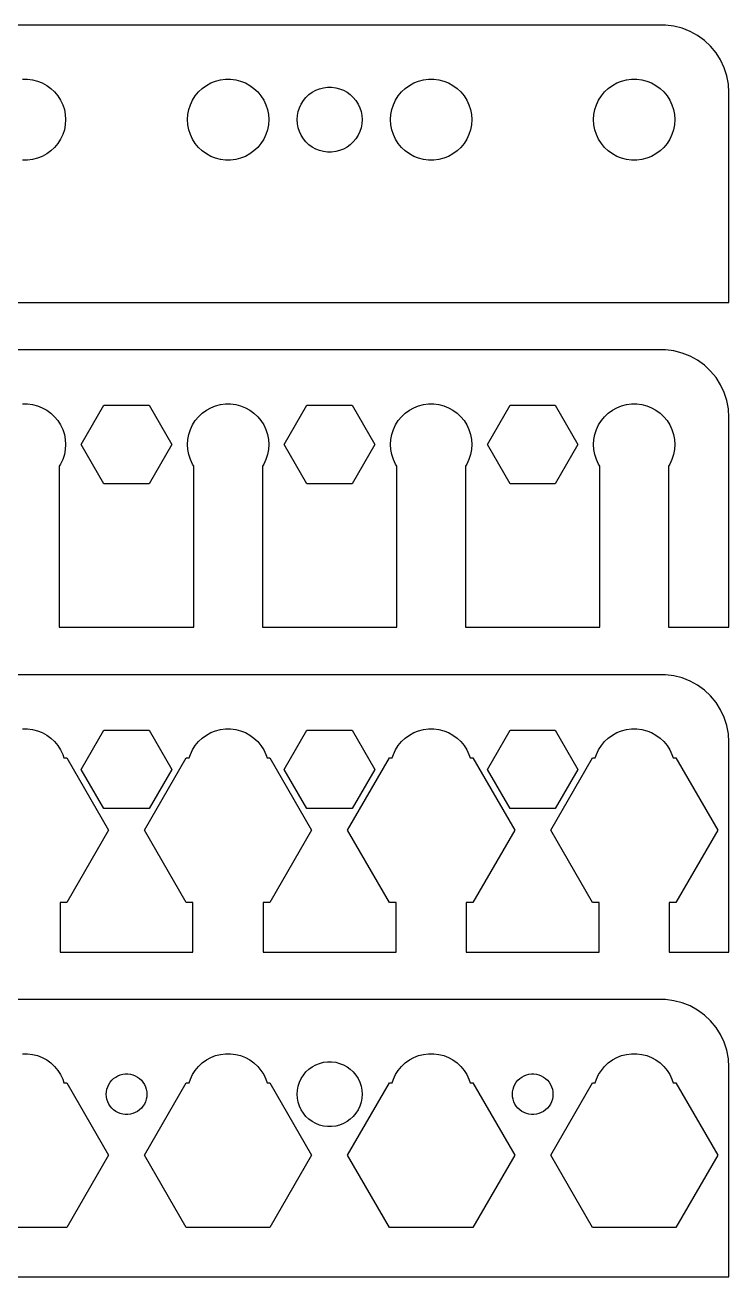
# Model space of a CAD drawing. Header units: metres. Extents: x -52 to 52, y 0 to 92.
# Drawn here: x 0 to 52, y 0 to 92.5 of the extents above; entities that cross this region are included whole.
import ezdxf

# ---------------------------------------------------------------- set-up
doc = ezdxf.new("R2010")
doc.units = ezdxf.units.M

msp = doc.modelspace()

# ---------------------------------------------------------------- linework, layer by layer
for p, q in [((47.3139, 92.4901), (-47.3139, 92.4901)), ((47.9369, 92.4114), (47.3139, 92.4901)), ((48.5451, 92.2553), (47.9369, 92.4114)), ((49.1289, 92.0241), (48.5451, 92.2553)), ((49.6791, 91.7216), (49.1289, 92.0241)), ((50.1871, 91.3526), (49.6791, 91.7216)), ((50.6448, 90.9227), (50.1871, 91.3526)), ((51.0451, 90.4389), (50.6448, 90.9227)), ((51.3815, 89.9088), (51.0451, 90.4389)), ((51.6489, 89.3406), (51.3815, 89.9088)), ((51.8429, 88.7434), (51.6489, 89.3406)), ((-0.18837, 88.4941), (0.18837, 88.4941)), ((0.18837, 88.4941), (0.56213, 88.4469)), ((0.56213, 88.4469), (0.92705, 88.3532)), ((0.92705, 88.3532), (1.27733, 88.2145)), ((1.27733, 88.2145), (1.60747, 88.033)), ((1.60747, 88.033), (1.91226, 87.8115)), ((13.0877, 87.8115), (13.3925, 88.033)), ((13.3925, 88.033), (13.7227, 88.2145)), ((13.7227, 88.2145), (14.0729, 88.3532)), ((14.0729, 88.3532), (14.4379, 88.4469)), ((14.4379, 88.4469), (14.8116, 88.4941)), ((14.8116, 88.4941), (15.1884, 88.4941)), ((15.1884, 88.4941), (15.5621, 88.4469)), ((15.5621, 88.4469), (15.927, 88.3532)), ((15.927, 88.3532), (16.2773, 88.2145)), ((16.2773, 88.2145), (16.6075, 88.033)), ((16.6075, 88.033), (16.9123, 87.8115)), ((22.0503, 87.8575), (22.3493, 87.8953)), ((22.3493, 87.8953), (22.6507, 87.8953)), ((22.6507, 87.8953), (22.9497, 87.8575)), ((28.0877, 87.8115), (28.3925, 88.033)), ((28.3925, 88.033), (28.7227, 88.2145)), ((28.7227, 88.2145), (29.0729, 88.3532)), ((29.0729, 88.3532), (29.4379, 88.4469)), ((29.4379, 88.4469), (29.8116, 88.4941)), ((29.8116, 88.4941), (30.1884, 88.4941)), ((30.1884, 88.4941), (30.5621, 88.4469)), ((30.5621, 88.4469), (30.927, 88.3532)), ((30.927, 88.3532), (31.2773, 88.2145)), ((31.2773, 88.2145), (31.6075, 88.033)), ((31.6075, 88.033), (31.9123, 87.8115)), ((43.0877, 87.8115), (43.3925, 88.033)), ((43.3925, 88.033), (43.7227, 88.2145)), ((43.7227, 88.2145), (44.0729, 88.3532)), ((44.0729, 88.3532), (44.4379, 88.4469)), ((44.4379, 88.4469), (44.8116, 88.4941)), ((44.8116, 88.4941), (45.1884, 88.4941)), ((45.1884, 88.4941), (45.5621, 88.4469)), ((45.5621, 88.4469), (45.927, 88.3532)), ((45.927, 88.3532), (46.2773, 88.2145)), ((46.2773, 88.2145), (46.6075, 88.033)), ((46.6075, 88.033), (46.9123, 87.8115)), ((51.9606, 88.1267), (51.8429, 88.7434)), ((52, 87.5), (51.9606, 88.1267)), ((1.91226, 87.8115), (2.1869, 87.5536)), ((2.1869, 87.5536), (2.42705, 87.2634)), ((2.42705, 87.2634), (2.62891, 86.9453)), ((2.62891, 86.9453), (2.78932, 86.6044)), ((12.2107, 86.6044), (12.3711, 86.9453)), ((12.3711, 86.9453), (12.5729, 87.2634)), ((12.5729, 87.2634), (12.8131, 87.5536)), ((12.8131, 87.5536), (13.0877, 87.8115)), ((16.9123, 87.8115), (17.1869, 87.5536)), ((17.1869, 87.5536), (17.427, 87.2634)), ((17.427, 87.2634), (17.6289, 86.9453)), ((17.6289, 86.9453), (17.7893, 86.6044)), ((20.5583, 86.9107), (20.7505, 87.1429)), ((20.7505, 87.1429), (20.9702, 87.3492)), ((20.9702, 87.3492), (21.214, 87.5264)), ((21.214, 87.5264), (21.4781, 87.6716)), ((21.4781, 87.6716), (21.7583, 87.7825)), ((21.7583, 87.7825), (22.0503, 87.8575)), ((22.9497, 87.8575), (23.2416, 87.7825)), ((23.2416, 87.7825), (23.5219, 87.6716)), ((23.5219, 87.6716), (23.786, 87.5264)), ((23.786, 87.5264), (24.0298, 87.3492)), ((24.0298, 87.3492), (24.2495, 87.1429)), ((24.2495, 87.1429), (24.4416, 86.9107)), ((27.2107, 86.6044), (27.3711, 86.9453)), ((27.3711, 86.9453), (27.5729, 87.2634)), ((27.5729, 87.2634), (27.8131, 87.5536)), ((27.8131, 87.5536), (28.0877, 87.8115)), ((31.9123, 87.8115), (32.1869, 87.5536)), ((32.1869, 87.5536), (32.427, 87.2634)), ((32.427, 87.2634), (32.6289, 86.9453)), ((32.6289, 86.9453), (32.7893, 86.6044)), ((42.2107, 86.6044), (42.3711, 86.9453)), ((42.3711, 86.9453), (42.5729, 87.2634)), ((42.5729, 87.2634), (42.8131, 87.5536)), ((42.8131, 87.5536), (43.0877, 87.8115)), ((46.9123, 87.8115), (47.1869, 87.5536)), ((47.1869, 87.5536), (47.427, 87.2634)), ((47.427, 87.2634), (47.6289, 86.9453)), ((47.6289, 86.9453), (47.7893, 86.6044)), ((52, 72), (52, 87.5)), ((2.78932, 86.6044), (2.90575, 86.2461)), ((2.90575, 86.2461), (2.97633, 85.876)), ((12.0237, 85.876), (12.0942, 86.2461)), ((12.0942, 86.2461), (12.2107, 86.6044)), ((17.7893, 86.6044), (17.9057, 86.2461)), ((17.9057, 86.2461), (17.9763, 85.876)), ((20.1189, 85.8008), (20.1754, 86.0968)), ((20.1754, 86.0968), (20.2685, 86.3835)), ((20.2685, 86.3835), (20.3969, 86.6562)), ((20.3969, 86.6562), (20.5583, 86.9107)), ((24.4416, 86.9107), (24.6031, 86.6562)), ((24.6031, 86.6562), (24.7315, 86.3835)), ((24.7315, 86.3835), (24.8246, 86.0968)), ((24.8246, 86.0968), (24.8811, 85.8008)), ((27.0237, 85.876), (27.0942, 86.2461)), ((27.0942, 86.2461), (27.2107, 86.6044)), ((32.7893, 86.6044), (32.9057, 86.2461)), ((32.9057, 86.2461), (32.9763, 85.876)), ((42.0237, 85.876), (42.0942, 86.2461)), ((42.0942, 86.2461), (42.2107, 86.6044)), ((47.7893, 86.6044), (47.9057, 86.2461)), ((47.9057, 86.2461), (47.9763, 85.876)), ((2.97633, 85.124), (2.90575, 84.7539)), ((2.97633, 85.876), (3, 85.5)), ((3, 85.5), (2.97633, 85.124)), ((12, 85.5), (12.0237, 85.876)), ((12.0237, 85.124), (12, 85.5)), ((12.0942, 84.7539), (12.0237, 85.124)), ((17.9763, 85.124), (17.9057, 84.7539)), ((17.9763, 85.876), (18, 85.5)), ((18, 85.5), (17.9763, 85.124)), ((20.1, 85.5), (20.1189, 85.8008)), ((20.1189, 85.1992), (20.1, 85.5)), ((20.1754, 84.9031), (20.1189, 85.1992)), ((24.8811, 85.1992), (24.8246, 84.9031)), ((24.8811, 85.8008), (24.9, 85.5)), ((24.9, 85.5), (24.8811, 85.1992)), ((27, 85.5), (27.0237, 85.876)), ((27.0237, 85.124), (27, 85.5)), ((27.0942, 84.7539), (27.0237, 85.124)), ((32.9763, 85.124), (32.9057, 84.7539)), ((32.9763, 85.876), (33, 85.5)), ((33, 85.5), (32.9763, 85.124)), ((42, 85.5), (42.0237, 85.876)), ((42.0237, 85.124), (42, 85.5)), ((42.0942, 84.7539), (42.0237, 85.124)), ((47.9763, 85.124), (47.9057, 84.7539)), ((47.9763, 85.876), (48, 85.5)), ((48, 85.5), (47.9763, 85.124)), ((2.78932, 84.3956), (2.62891, 84.0547)), ((2.90575, 84.7539), (2.78932, 84.3956)), ((12.2107, 84.3956), (12.0942, 84.7539)), ((12.3711, 84.0547), (12.2107, 84.3956)), ((17.7893, 84.3956), (17.6289, 84.0547)), ((17.9057, 84.7539), (17.7893, 84.3956)), ((20.2685, 84.6165), (20.1754, 84.9031)), ((20.3969, 84.3438), (20.2685, 84.6165)), ((20.5583, 84.0893), (20.3969, 84.3438)), ((24.6031, 84.3438), (24.4416, 84.0893)), ((24.7315, 84.6165), (24.6031, 84.3438)), ((24.8246, 84.9031), (24.7315, 84.6165)), ((27.2107, 84.3956), (27.0942, 84.7539)), ((27.3711, 84.0547), (27.2107, 84.3956)), ((32.7893, 84.3956), (32.6289, 84.0547)), ((32.9057, 84.7539), (32.7893, 84.3956)), ((42.2107, 84.3956), (42.0942, 84.7539)), ((42.3711, 84.0547), (42.2107, 84.3956)), ((47.7893, 84.3956), (47.6289, 84.0547)), ((47.9057, 84.7539), (47.7893, 84.3956)), ((2.1869, 83.4464), (1.91226, 83.1884)), ((2.42705, 83.7366), (2.1869, 83.4464)), ((2.62891, 84.0547), (2.42705, 83.7366)), ((12.5729, 83.7366), (12.3711, 84.0547)), ((12.8131, 83.4464), (12.5729, 83.7366)), ((13.0877, 83.1884), (12.8131, 83.4464)), ((17.1869, 83.4464), (16.9123, 83.1884)), ((17.427, 83.7366), (17.1869, 83.4464)), ((17.6289, 84.0547), (17.427, 83.7366)), ((20.7505, 83.8571), (20.5583, 84.0893)), ((20.9702, 83.6508), (20.7505, 83.8571)), ((21.214, 83.4736), (20.9702, 83.6508)), ((21.4781, 83.3284), (21.214, 83.4736)), ((21.7583, 83.2175), (21.4781, 83.3284)), ((23.5219, 83.3284), (23.2416, 83.2175)), ((23.786, 83.4736), (23.5219, 83.3284)), ((24.0298, 83.6508), (23.786, 83.4736)), ((24.2495, 83.8571), (24.0298, 83.6508)), ((24.4416, 84.0893), (24.2495, 83.8571)), ((27.5729, 83.7366), (27.3711, 84.0547)), ((27.8131, 83.4464), (27.5729, 83.7366)), ((28.0877, 83.1884), (27.8131, 83.4464)), ((32.1869, 83.4464), (31.9123, 83.1884)), ((32.427, 83.7366), (32.1869, 83.4464)), ((32.6289, 84.0547), (32.427, 83.7366)), ((42.5729, 83.7366), (42.3711, 84.0547)), ((42.8131, 83.4464), (42.5729, 83.7366)), ((43.0877, 83.1884), (42.8131, 83.4464)), ((47.1869, 83.4464), (46.9123, 83.1884)), ((47.427, 83.7366), (47.1869, 83.4464)), ((47.6289, 84.0547), (47.427, 83.7366)), ((0.18837, 82.5059), (-0.18837, 82.5059)), ((0.56213, 82.5531), (0.18837, 82.5059)), ((0.92705, 82.6468), (0.56213, 82.5531)), ((1.27733, 82.7855), (0.92705, 82.6468)), ((1.60747, 82.967), (1.27733, 82.7855)), ((1.91226, 83.1884), (1.60747, 82.967)), ((13.3925, 82.967), (13.0877, 83.1884)), ((13.7227, 82.7855), (13.3925, 82.967)), ((14.0729, 82.6468), (13.7227, 82.7855)), ((14.4379, 82.5531), (14.0729, 82.6468)), ((14.8116, 82.5059), (14.4379, 82.5531)), ((15.1884, 82.5059), (14.8116, 82.5059)), ((15.5621, 82.5531), (15.1884, 82.5059)), ((15.927, 82.6468), (15.5621, 82.5531)), ((16.2773, 82.7855), (15.927, 82.6468)), ((16.6075, 82.967), (16.2773, 82.7855)), ((16.9123, 83.1884), (16.6075, 82.967)), ((22.0503, 83.1425), (21.7583, 83.2175)), ((22.3493, 83.1047), (22.0503, 83.1425)), ((22.6507, 83.1047), (22.3493, 83.1047)), ((22.9497, 83.1425), (22.6507, 83.1047)), ((23.2416, 83.2175), (22.9497, 83.1425)), ((28.3925, 82.967), (28.0877, 83.1884)), ((28.7227, 82.7855), (28.3925, 82.967)), ((29.0729, 82.6468), (28.7227, 82.7855)), ((29.4379, 82.5531), (29.0729, 82.6468)), ((29.8116, 82.5059), (29.4379, 82.5531)), ((30.1884, 82.5059), (29.8116, 82.5059)), ((30.5621, 82.5531), (30.1884, 82.5059)), ((30.927, 82.6468), (30.5621, 82.5531)), ((31.2773, 82.7855), (30.927, 82.6468)), ((31.6075, 82.967), (31.2773, 82.7855)), ((31.9123, 83.1884), (31.6075, 82.967)), ((43.3925, 82.967), (43.0877, 83.1884)), ((43.7227, 82.7855), (43.3925, 82.967)), ((44.0729, 82.6468), (43.7227, 82.7855)), ((44.4379, 82.5531), (44.0729, 82.6468)), ((44.8116, 82.5059), (44.4379, 82.5531)), ((45.1884, 82.5059), (44.8116, 82.5059)), ((45.5621, 82.5531), (45.1884, 82.5059)), ((45.927, 82.6468), (45.5621, 82.5531)), ((46.2773, 82.7855), (45.927, 82.6468)), ((46.6075, 82.967), (46.2773, 82.7855)), ((46.9123, 83.1884), (46.6075, 82.967)), ((-52, 72), (52, 72)), ((47.3139, 68.4901), (-47.3139, 68.4901)), ((47.9369, 68.4114), (47.3139, 68.4901)), ((48.5451, 68.2553), (47.9369, 68.4114)), ((49.1289, 68.0241), (48.5451, 68.2553)), ((49.6791, 67.7216), (49.1289, 68.0241)), ((50.1871, 67.3526), (49.6791, 67.7216)), ((50.6448, 66.9227), (50.1871, 67.3526)), ((51.0451, 66.4389), (50.6448, 66.9227)), ((51.3815, 65.9088), (51.0451, 66.4389)), ((51.6489, 65.3406), (51.3815, 65.9088)), ((51.8429, 64.7434), (51.6489, 65.3406)), ((51.9606, 64.1267), (51.8429, 64.7434)), ((-0.18837, 64.4941), (0.18837, 64.4941)), ((0.18837, 64.4941), (0.56213, 64.4469)), ((0.56213, 64.4469), (0.92705, 64.3532)), ((0.92705, 64.3532), (1.27733, 64.2145)), ((1.27733, 64.2145), (1.60747, 64.033)), ((1.60747, 64.033), (1.91226, 63.8115)), ((4.15341, 61.5), (5.82671, 64.3982)), ((5.82671, 64.3982), (9.17329, 64.3982)), ((9.17329, 64.3982), (10.8466, 61.5)), ((13.0877, 63.8115), (13.3925, 64.033)), ((13.3925, 64.033), (13.7227, 64.2145)), ((13.7227, 64.2145), (14.0729, 64.3532)), ((14.0729, 64.3532), (14.4379, 64.4469)), ((14.4379, 64.4469), (14.8116, 64.4941)), ((14.8116, 64.4941), (15.1884, 64.4941)), ((15.1884, 64.4941), (15.5621, 64.4469)), ((15.5621, 64.4469), (15.927, 64.3532)), ((15.927, 64.3532), (16.2773, 64.2145)), ((16.2773, 64.2145), (16.6075, 64.033)), ((16.6075, 64.033), (16.9123, 63.8115)), ((19.1534, 61.5), (20.8267, 64.3982)), ((20.8267, 64.3982), (24.1733, 64.3982)), ((24.1733, 64.3982), (25.8466, 61.5)), ((28.0877, 63.8115), (28.3925, 64.033)), ((28.3925, 64.033), (28.7227, 64.2145)), ((28.7227, 64.2145), (29.0729, 64.3532)), ((29.0729, 64.3532), (29.4379, 64.4469)), ((29.4379, 64.4469), (29.8116, 64.4941)), ((29.8116, 64.4941), (30.1884, 64.4941)), ((30.1884, 64.4941), (30.5621, 64.4469)), ((30.5621, 64.4469), (30.927, 64.3532)), ((30.927, 64.3532), (31.2773, 64.2145)), ((31.2773, 64.2145), (31.6075, 64.033)), ((31.6075, 64.033), (31.9123, 63.8115)), ((34.1534, 61.5), (35.8267, 64.3982)), ((35.8267, 64.3982), (39.1733, 64.3982)), ((39.1733, 64.3982), (40.8466, 61.5)), ((43.0877, 63.8115), (43.3925, 64.033)), ((43.3925, 64.033), (43.7227, 64.2145)), ((43.7227, 64.2145), (44.0729, 64.3532)), ((44.0729, 64.3532), (44.4379, 64.4469)), ((44.4379, 64.4469), (44.8116, 64.4941)), ((44.8116, 64.4941), (45.1884, 64.4941)), ((45.1884, 64.4941), (45.5621, 64.4469)), ((45.5621, 64.4469), (45.927, 64.3532)), ((45.927, 64.3532), (46.2773, 64.2145)), ((46.2773, 64.2145), (46.6075, 64.033)), ((46.6075, 64.033), (46.9123, 63.8115)), ((52, 63.5), (51.9606, 64.1267)), ((1.91226, 63.8115), (2.1869, 63.5536)), ((2.1869, 63.5536), (2.42705, 63.2634)), ((2.42705, 63.2634), (2.62891, 62.9453)), ((2.62891, 62.9453), (2.78932, 62.6044)), ((12.2107, 62.6044), (12.3711, 62.9453)), ((12.3711, 62.9453), (12.5729, 63.2634)), ((12.5729, 63.2634), (12.8131, 63.5536)), ((12.8131, 63.5536), (13.0877, 63.8115)), ((16.9123, 63.8115), (17.1869, 63.5536)), ((17.1869, 63.5536), (17.427, 63.2634)), ((17.427, 63.2634), (17.6289, 62.9453)), ((17.6289, 62.9453), (17.7893, 62.6044)), ((27.2107, 62.6044), (27.3711, 62.9453)), ((27.3711, 62.9453), (27.5729, 63.2634)), ((27.5729, 63.2634), (27.8131, 63.5536)), ((27.8131, 63.5536), (28.0877, 63.8115)), ((31.9123, 63.8115), (32.1869, 63.5536)), ((32.1869, 63.5536), (32.427, 63.2634)), ((32.427, 63.2634), (32.6289, 62.9453)), ((32.6289, 62.9453), (32.7893, 62.6044)), ((42.2107, 62.6044), (42.3711, 62.9453)), ((42.3711, 62.9453), (42.5729, 63.2634)), ((42.5729, 63.2634), (42.8131, 63.5536)), ((42.8131, 63.5536), (43.0877, 63.8115)), ((46.9123, 63.8115), (47.1869, 63.5536)), ((47.1869, 63.5536), (47.427, 63.2634)), ((47.427, 63.2634), (47.6289, 62.9453)), ((47.6289, 62.9453), (47.7893, 62.6044)), ((52, 48), (52, 63.5)), ((2.78932, 62.6044), (2.90575, 62.2461)), ((2.90575, 62.2461), (2.97633, 61.876)), ((12.0237, 61.876), (12.0942, 62.2461)), ((12.0942, 62.2461), (12.2107, 62.6044)), ((17.7893, 62.6044), (17.9057, 62.2461)), ((17.9057, 62.2461), (17.9763, 61.876)), ((27.0237, 61.876), (27.0942, 62.2461)), ((27.0942, 62.2461), (27.2107, 62.6044)), ((32.7893, 62.6044), (32.9057, 62.2461)), ((32.9057, 62.2461), (32.9763, 61.876)), ((42.0237, 61.876), (42.0942, 62.2461)), ((42.0942, 62.2461), (42.2107, 62.6044)), ((47.7893, 62.6044), (47.9057, 62.2461)), ((47.9057, 62.2461), (47.9763, 61.876)), ((2.97633, 61.124), (2.90575, 60.7539)), ((2.97633, 61.876), (3, 61.5)), ((3, 61.5), (2.97633, 61.124)), ((5.82671, 58.6018), (4.15341, 61.5)), ((10.8466, 61.5), (9.17329, 58.6018)), ((12, 61.5), (12.0237, 61.876)), ((12.0237, 61.124), (12, 61.5)), ((12.0942, 60.7539), (12.0237, 61.124)), ((17.9763, 61.124), (17.9057, 60.7539)), ((17.9763, 61.876), (18, 61.5)), ((18, 61.5), (17.9763, 61.124)), ((20.8267, 58.6018), (19.1534, 61.5)), ((25.8466, 61.5), (24.1733, 58.6018)), ((27, 61.5), (27.0237, 61.876)), ((27.0237, 61.124), (27, 61.5)), ((27.0942, 60.7539), (27.0237, 61.124)), ((32.9763, 61.124), (32.9057, 60.7539)), ((32.9763, 61.876), (33, 61.5)), ((33, 61.5), (32.9763, 61.124)), ((35.8267, 58.6018), (34.1534, 61.5)), ((40.8466, 61.5), (39.1733, 58.6018)), ((42, 61.5), (42.0237, 61.876)), ((42.0237, 61.124), (42, 61.5)), ((42.0942, 60.7539), (42.0237, 61.124)), ((47.9763, 61.124), (47.9057, 60.7539)), ((47.9763, 61.876), (48, 61.5)), ((48, 61.5), (47.9763, 61.124)), ((2.78932, 60.3956), (2.62891, 60.0547)), ((2.90575, 60.7539), (2.78932, 60.3956)), ((12.2107, 60.3956), (12.0942, 60.7539)), ((12.3711, 60.0547), (12.2107, 60.3956)), ((17.7893, 60.3956), (17.6289, 60.0547)), ((17.9057, 60.7539), (17.7893, 60.3956)), ((27.2107, 60.3956), (27.0942, 60.7539)), ((27.3711, 60.0547), (27.2107, 60.3956)), ((32.7893, 60.3956), (32.6289, 60.0547)), ((32.9057, 60.7539), (32.7893, 60.3956)), ((42.2107, 60.3956), (42.0942, 60.7539)), ((42.3711, 60.0547), (42.2107, 60.3956)), ((47.7893, 60.3956), (47.6289, 60.0547)), ((47.9057, 60.7539), (47.7893, 60.3956)), ((2.62891, 60.0547), (2.53072, 59.9)), ((2.53072, 59.9), (2.53072, 48)), ((12.4693, 59.9), (12.3711, 60.0547)), ((12.4693, 48), (12.4693, 59.9)), ((17.6289, 60.0547), (17.5307, 59.9)), ((17.5307, 59.9), (17.5307, 48)), ((27.4693, 59.9), (27.3711, 60.0547)), ((27.4693, 48), (27.4693, 59.9)), ((32.6289, 60.0547), (32.5307, 59.9)), ((32.5307, 59.9), (32.5307, 48)), ((42.4693, 59.9), (42.3711, 60.0547)), ((42.4693, 48), (42.4693, 59.9)), ((47.6289, 60.0547), (47.5307, 59.9)), ((47.5307, 59.9), (47.5307, 48)), ((9.17329, 58.6018), (5.82671, 58.6018)), ((24.1733, 58.6018), (20.8267, 58.6018)), ((39.1733, 58.6018), (35.8267, 58.6018)), ((2.53072, 48), (12.4693, 48)), ((17.5307, 48), (27.4693, 48)), ((32.5307, 48), (42.4693, 48)), ((47.5307, 48), (52, 48)), ((47.3139, 44.4901), (-47.3139, 44.4901)), ((47.9369, 44.4114), (47.3139, 44.4901)), ((48.5451, 44.2553), (47.9369, 44.4114)), ((49.1289, 44.0241), (48.5451, 44.2553)), ((49.6791, 43.7216), (49.1289, 44.0241)), ((50.1871, 43.3526), (49.6791, 43.7216)), ((50.6448, 42.9227), (50.1871, 43.3526)), ((51.0451, 42.4389), (50.6448, 42.9227)), ((51.3815, 41.9088), (51.0451, 42.4389)), ((51.6489, 41.3406), (51.3815, 41.9088)), ((51.8429, 40.7434), (51.6489, 41.3406)), ((51.9606, 40.1267), (51.8429, 40.7434)), ((-0.18837, 40.4941), (0.18837, 40.4941)), ((0.18837, 40.4941), (0.56213, 40.4469)), ((0.56213, 40.4469), (0.92705, 40.3532)), ((0.92705, 40.3532), (1.27733, 40.2145)), ((1.27733, 40.2145), (1.60747, 40.033)), ((1.60747, 40.033), (1.91226, 39.8115)), ((1.91226, 39.8115), (2.1869, 39.5536)), ((4.15341, 37.5), (5.82671, 40.3982)), ((5.82671, 40.3982), (9.17329, 40.3982)), ((9.17329, 40.3982), (10.8466, 37.5)), ((12.8131, 39.5536), (13.0877, 39.8115)), ((13.0877, 39.8115), (13.3925, 40.033)), ((13.3925, 40.033), (13.7227, 40.2145)), ((13.7227, 40.2145), (14.0729, 40.3532)), ((14.0729, 40.3532), (14.4379, 40.4469)), ((14.4379, 40.4469), (14.8116, 40.4941)), ((14.8116, 40.4941), (15.1884, 40.4941)), ((15.1884, 40.4941), (15.5621, 40.4469)), ((15.5621, 40.4469), (15.927, 40.3532)), ((15.927, 40.3532), (16.2773, 40.2145)), ((16.2773, 40.2145), (16.6075, 40.033)), ((16.6075, 40.033), (16.9123, 39.8115)), ((16.9123, 39.8115), (17.1869, 39.5536)), ((19.1534, 37.5), (20.8267, 40.3982)), ((20.8267, 40.3982), (24.1733, 40.3982)), ((24.1733, 40.3982), (25.8466, 37.5)), ((27.8131, 39.5536), (28.0877, 39.8115)), ((28.0877, 39.8115), (28.3925, 40.033)), ((28.3925, 40.033), (28.7227, 40.2145)), ((28.7227, 40.2145), (29.0729, 40.3532)), ((29.0729, 40.3532), (29.4379, 40.4469)), ((29.4379, 40.4469), (29.8116, 40.4941)), ((29.8116, 40.4941), (30.1884, 40.4941)), ((30.1884, 40.4941), (30.5621, 40.4469)), ((30.5621, 40.4469), (30.927, 40.3532)), ((30.927, 40.3532), (31.2773, 40.2145)), ((31.2773, 40.2145), (31.6075, 40.033)), ((31.6075, 40.033), (31.9123, 39.8115)), ((31.9123, 39.8115), (32.1869, 39.5536)), ((34.1534, 37.5), (35.8267, 40.3982)), ((35.8267, 40.3982), (39.1733, 40.3982)), ((39.1733, 40.3982), (40.8466, 37.5)), ((42.8131, 39.5536), (43.0877, 39.8115)), ((43.0877, 39.8115), (43.3925, 40.033)), ((43.3925, 40.033), (43.7227, 40.2145)), ((43.7227, 40.2145), (44.0729, 40.3532)), ((44.0729, 40.3532), (44.4379, 40.4469)), ((44.4379, 40.4469), (44.8116, 40.4941)), ((44.8116, 40.4941), (45.1884, 40.4941)), ((45.1884, 40.4941), (45.5621, 40.4469)), ((45.5621, 40.4469), (45.927, 40.3532)), ((45.927, 40.3532), (46.2773, 40.2145)), ((46.2773, 40.2145), (46.6075, 40.033)), ((46.6075, 40.033), (46.9123, 39.8115)), ((46.9123, 39.8115), (47.1869, 39.5536)), ((52, 39.5), (51.9606, 40.1267)), ((2.1869, 39.5536), (2.42705, 39.2634)), ((2.42705, 39.2634), (2.62891, 38.9453)), ((2.62891, 38.9453), (2.78932, 38.6044)), ((12.2107, 38.6044), (12.3711, 38.9453)), ((12.3711, 38.9453), (12.5729, 39.2634)), ((12.5729, 39.2634), (12.8131, 39.5536)), ((17.1869, 39.5536), (17.427, 39.2634)), ((17.427, 39.2634), (17.6289, 38.9453)), ((17.6289, 38.9453), (17.7893, 38.6044)), ((27.2107, 38.6044), (27.3711, 38.9453)), ((27.3711, 38.9453), (27.5729, 39.2634)), ((27.5729, 39.2634), (27.8131, 39.5536)), ((32.1869, 39.5536), (32.427, 39.2634)), ((32.427, 39.2634), (32.6289, 38.9453)), ((32.6289, 38.9453), (32.7893, 38.6044)), ((42.2107, 38.6044), (42.3711, 38.9453)), ((42.3711, 38.9453), (42.5729, 39.2634)), ((42.5729, 39.2634), (42.8131, 39.5536)), ((47.1869, 39.5536), (47.427, 39.2634)), ((47.427, 39.2634), (47.6289, 38.9453)), ((47.6289, 38.9453), (47.7893, 38.6044)), ((52, 24), (52, 39.5)), ((2.78932, 38.6044), (2.87413, 38.3434)), ((2.87413, 38.3434), (3.08499, 38.3434)), ((3.08499, 38.3434), (6.17, 33)), ((8.83, 33), (11.915, 38.3434)), ((11.915, 38.3434), (12.1259, 38.3434)), ((12.1259, 38.3434), (12.2107, 38.6044)), ((17.7893, 38.6044), (17.8741, 38.3434)), ((17.8741, 38.3434), (18.085, 38.3434)), ((18.085, 38.3434), (21.17, 33)), ((23.83, 33), (26.915, 38.3434)), ((26.915, 38.3434), (27.1259, 38.3434)), ((27.1259, 38.3434), (27.2107, 38.6044)), ((32.7893, 38.6044), (32.8741, 38.3434)), ((32.8741, 38.3434), (33.085, 38.3434)), ((33.085, 38.3434), (36.17, 33)), ((38.83, 33), (41.915, 38.3434)), ((41.915, 38.3434), (42.1259, 38.3434)), ((42.1259, 38.3434), (42.2107, 38.6044)), ((47.7893, 38.6044), (47.8741, 38.3434)), ((47.8741, 38.3434), (48.085, 38.3434)), ((48.085, 38.3434), (51.17, 33)), ((5.82671, 34.6018), (4.15341, 37.5)), ((10.8466, 37.5), (9.17329, 34.6018)), ((20.8267, 34.6018), (19.1534, 37.5)), ((25.8466, 37.5), (24.1733, 34.6018)), ((35.8267, 34.6018), (34.1534, 37.5)), ((40.8466, 37.5), (39.1733, 34.6018)), ((9.17329, 34.6018), (5.82671, 34.6018)), ((24.1733, 34.6018), (20.8267, 34.6018)), ((39.1733, 34.6018), (35.8267, 34.6018)), ((6.17, 33), (3.08499, 27.6566)), ((11.915, 27.6566), (8.83, 33)), ((21.17, 33), (18.085, 27.6566)), ((26.915, 27.6566), (23.83, 33)), ((36.17, 33), (33.085, 27.6566)), ((41.915, 27.6566), (38.83, 33)), ((51.17, 33), (48.085, 27.6566)), ((3.08499, 27.6566), (2.59418, 27.6566)), ((2.59418, 27.6566), (2.59418, 24)), ((12.4058, 27.6566), (11.915, 27.6566)), ((12.4058, 24), (12.4058, 27.6566)), ((18.085, 27.6566), (17.5942, 27.6566)), ((17.5942, 27.6566), (17.5942, 24)), ((27.4058, 27.6566), (26.915, 27.6566)), ((27.4058, 24), (27.4058, 27.6566)), ((33.085, 27.6566), (32.5942, 27.6566)), ((32.5942, 27.6566), (32.5942, 24)), ((42.4058, 27.6566), (41.915, 27.6566)), ((42.4058, 24), (42.4058, 27.6566)), ((48.085, 27.6566), (47.5942, 27.6566)), ((47.5942, 27.6566), (47.5942, 24)), ((2.59418, 24), (12.4058, 24)), ((17.5942, 24), (27.4058, 24)), ((32.5942, 24), (42.4058, 24)), ((47.5942, 24), (52, 24)), ((47.3139, 20.4901), (-47.3139, 20.4901)), ((47.9369, 20.4114), (47.3139, 20.4901)), ((48.5451, 20.2553), (47.9369, 20.4114)), ((49.1289, 20.0241), (48.5451, 20.2553)), ((49.6791, 19.7216), (49.1289, 20.0241)), ((50.1871, 19.3526), (49.6791, 19.7216)), ((50.6448, 18.9227), (50.1871, 19.3526)), ((51.0451, 18.4389), (50.6448, 18.9227)), ((51.3815, 17.9088), (51.0451, 18.4389)), ((51.6489, 17.3406), (51.3815, 17.9088)), ((51.8429, 16.7434), (51.6489, 17.3406)), ((51.9606, 16.1267), (51.8429, 16.7434)), ((-0.18837, 16.4941), (0.18837, 16.4941)), ((0.18837, 16.4941), (0.56213, 16.4469)), ((0.56213, 16.4469), (0.92705, 16.3532)), ((0.92705, 16.3532), (1.27733, 16.2145)), ((1.27733, 16.2145), (1.60747, 16.033)), ((1.60747, 16.033), (1.91226, 15.8115)), ((1.91226, 15.8115), (2.1869, 15.5536)), ((12.8131, 15.5536), (13.0877, 15.8115)), ((13.0877, 15.8115), (13.3925, 16.033)), ((13.3925, 16.033), (13.7227, 16.2145)), ((13.7227, 16.2145), (14.0729, 16.3532)), ((14.0729, 16.3532), (14.4379, 16.4469)), ((14.4379, 16.4469), (14.8116, 16.4941)), ((14.8116, 16.4941), (15.1884, 16.4941)), ((15.1884, 16.4941), (15.5621, 16.4469)), ((15.5621, 16.4469), (15.927, 16.3532)), ((15.927, 16.3532), (16.2773, 16.2145)), ((16.2773, 16.2145), (16.6075, 16.033)), ((16.6075, 16.033), (16.9123, 15.8115)), ((16.9123, 15.8115), (17.1869, 15.5536)), ((21.4781, 15.6716), (21.7583, 15.7825)), ((21.7583, 15.7825), (22.0503, 15.8575)), ((22.0503, 15.8575), (22.3493, 15.8953)), ((22.3493, 15.8953), (22.6507, 15.8953)), ((22.6507, 15.8953), (22.9497, 15.8575)), ((22.9497, 15.8575), (23.2416, 15.7825)), ((23.2416, 15.7825), (23.5219, 15.6716)), ((27.8131, 15.5536), (28.0877, 15.8115)), ((28.0877, 15.8115), (28.3925, 16.033)), ((28.3925, 16.033), (28.7227, 16.2145)), ((28.7227, 16.2145), (29.0729, 16.3532)), ((29.0729, 16.3532), (29.4379, 16.4469)), ((29.4379, 16.4469), (29.8116, 16.4941)), ((29.8116, 16.4941), (30.1884, 16.4941)), ((30.1884, 16.4941), (30.5621, 16.4469)), ((30.5621, 16.4469), (30.927, 16.3532)), ((30.927, 16.3532), (31.2773, 16.2145)), ((31.2773, 16.2145), (31.6075, 16.033)), ((31.6075, 16.033), (31.9123, 15.8115)), ((31.9123, 15.8115), (32.1869, 15.5536)), ((42.8131, 15.5536), (43.0877, 15.8115)), ((43.0877, 15.8115), (43.3925, 16.033)), ((43.3925, 16.033), (43.7227, 16.2145)), ((43.7227, 16.2145), (44.0729, 16.3532)), ((44.0729, 16.3532), (44.4379, 16.4469)), ((44.4379, 16.4469), (44.8116, 16.4941)), ((44.8116, 16.4941), (45.1884, 16.4941)), ((45.1884, 16.4941), (45.5621, 16.4469)), ((45.5621, 16.4469), (45.927, 16.3532)), ((45.927, 16.3532), (46.2773, 16.2145)), ((46.2773, 16.2145), (46.6075, 16.033)), ((46.6075, 16.033), (46.9123, 15.8115)), ((46.9123, 15.8115), (47.1869, 15.5536)), ((52, 15.5), (51.9606, 16.1267)), ((2.1869, 15.5536), (2.42705, 15.2634)), ((2.42705, 15.2634), (2.62891, 14.9453)), ((2.62891, 14.9453), (2.78932, 14.6044)), ((6.69626, 14.7665), (6.86133, 14.8572)), ((6.86133, 14.8572), (7.03647, 14.9266)), ((7.03647, 14.9266), (7.21892, 14.9734)), ((7.21892, 14.9734), (7.40581, 14.997)), ((7.40581, 14.997), (7.59418, 14.997)), ((7.59418, 14.997), (7.78107, 14.9734)), ((7.78107, 14.9734), (7.96352, 14.9266)), ((7.96352, 14.9266), (8.13866, 14.8572)), ((8.13866, 14.8572), (8.30373, 14.7665)), ((12.2107, 14.6044), (12.3711, 14.9453)), ((12.3711, 14.9453), (12.5729, 15.2634)), ((12.5729, 15.2634), (12.8131, 15.5536)), ((17.1869, 15.5536), (17.427, 15.2634)), ((17.427, 15.2634), (17.6289, 14.9453)), ((17.6289, 14.9453), (17.7893, 14.6044)), ((20.3969, 14.6562), (20.5583, 14.9107)), ((20.5583, 14.9107), (20.7505, 15.1429)), ((20.7505, 15.1429), (20.9702, 15.3492)), ((20.9702, 15.3492), (21.214, 15.5264)), ((21.214, 15.5264), (21.4781, 15.6716)), ((23.5219, 15.6716), (23.786, 15.5264)), ((23.786, 15.5264), (24.0298, 15.3492)), ((24.0298, 15.3492), (24.2495, 15.1429)), ((24.2495, 15.1429), (24.4416, 14.9107)), ((24.4416, 14.9107), (24.6031, 14.6562)), ((27.2107, 14.6044), (27.3711, 14.9453)), ((27.3711, 14.9453), (27.5729, 15.2634)), ((27.5729, 15.2634), (27.8131, 15.5536)), ((32.1869, 15.5536), (32.427, 15.2634)), ((32.427, 15.2634), (32.6289, 14.9453)), ((32.6289, 14.9453), (32.7893, 14.6044)), ((36.6963, 14.7665), (36.8613, 14.8572)), ((36.8613, 14.8572), (37.0365, 14.9266)), ((37.0365, 14.9266), (37.2189, 14.9734)), ((37.2189, 14.9734), (37.4058, 14.997)), ((37.4058, 14.997), (37.5942, 14.997)), ((37.5942, 14.997), (37.7811, 14.9734)), ((37.7811, 14.9734), (37.9635, 14.9266)), ((37.9635, 14.9266), (38.1387, 14.8572)), ((38.1387, 14.8572), (38.3037, 14.7665)), ((42.2107, 14.6044), (42.3711, 14.9453)), ((42.3711, 14.9453), (42.5729, 15.2634)), ((42.5729, 15.2634), (42.8131, 15.5536)), ((47.1869, 15.5536), (47.427, 15.2634)), ((47.427, 15.2634), (47.6289, 14.9453)), ((47.6289, 14.9453), (47.7893, 14.6044)), ((52, 0), (52, 15.5)), ((2.78932, 14.6044), (2.87413, 14.3434)), ((2.87413, 14.3434), (3.08499, 14.3434)), ((3.08499, 14.3434), (6.17, 9)), ((6.04712, 13.873), (6.10533, 14.0522)), ((6.10533, 14.0522), (6.18553, 14.2226)), ((6.18553, 14.2226), (6.28647, 14.3817)), ((6.28647, 14.3817), (6.40654, 14.5268)), ((6.40654, 14.5268), (6.54385, 14.6558)), ((6.54385, 14.6558), (6.69626, 14.7665)), ((8.30373, 14.7665), (8.45613, 14.6558)), ((8.45613, 14.6558), (8.59344, 14.5268)), ((8.59344, 14.5268), (8.71352, 14.3817)), ((8.71352, 14.3817), (8.81445, 14.2226)), ((8.81445, 14.2226), (8.89465, 14.0522)), ((8.83, 9), (11.915, 14.3434)), ((8.89465, 14.0522), (8.95287, 13.873)), ((11.915, 14.3434), (12.1259, 14.3434)), ((12.1259, 14.3434), (12.2107, 14.6044)), ((17.7893, 14.6044), (17.8741, 14.3434)), ((17.8741, 14.3434), (18.085, 14.3434)), ((18.085, 14.3434), (21.17, 9)), ((20.1189, 13.8008), (20.1754, 14.0968)), ((20.1754, 14.0968), (20.2685, 14.3835)), ((20.2685, 14.3835), (20.3969, 14.6562)), ((23.83, 9), (26.915, 14.3434)), ((24.6031, 14.6562), (24.7315, 14.3835)), ((24.7315, 14.3835), (24.8246, 14.0968)), ((24.8246, 14.0968), (24.8811, 13.8008)), ((26.915, 14.3434), (27.1259, 14.3434)), ((27.1259, 14.3434), (27.2107, 14.6044)), ((32.7893, 14.6044), (32.8741, 14.3434)), ((32.8741, 14.3434), (33.085, 14.3434)), ((33.085, 14.3434), (36.17, 9)), ((36.0471, 13.873), (36.1053, 14.0522)), ((36.1053, 14.0522), (36.1855, 14.2226)), ((36.1855, 14.2226), (36.2865, 14.3817)), ((36.2865, 14.3817), (36.4065, 14.5268)), ((36.4065, 14.5268), (36.5439, 14.6558)), ((36.5439, 14.6558), (36.6963, 14.7665)), ((38.3037, 14.7665), (38.4561, 14.6558)), ((38.4561, 14.6558), (38.5934, 14.5268)), ((38.5934, 14.5268), (38.7135, 14.3817)), ((38.7135, 14.3817), (38.8145, 14.2226)), ((38.8145, 14.2226), (38.8947, 14.0522)), ((38.83, 9), (41.915, 14.3434)), ((38.8947, 14.0522), (38.9529, 13.873)), ((41.915, 14.3434), (42.1259, 14.3434)), ((42.1259, 14.3434), (42.2107, 14.6044)), ((47.7893, 14.6044), (47.8741, 14.3434)), ((47.8741, 14.3434), (48.085, 14.3434)), ((48.085, 14.3434), (51.17, 9)), ((6, 13.5), (6.01183, 13.688)), ((6.01183, 13.312), (6, 13.5)), ((6.01183, 13.688), (6.04712, 13.873)), ((6.04712, 13.127), (6.01183, 13.312)), ((6.10533, 12.9478), (6.04712, 13.127)), ((8.95287, 13.127), (8.89465, 12.9478)), ((8.95287, 13.873), (8.98816, 13.688)), ((8.98816, 13.312), (8.95287, 13.127)), ((8.98816, 13.688), (9, 13.5)), ((9, 13.5), (8.98816, 13.312)), ((20.1, 13.5), (20.1189, 13.8008)), ((20.1189, 13.1992), (20.1, 13.5)), ((20.1754, 12.9031), (20.1189, 13.1992)), ((24.8811, 13.1992), (24.8246, 12.9031)), ((24.8811, 13.8008), (24.9, 13.5)), ((24.9, 13.5), (24.8811, 13.1992)), ((36, 13.5), (36.0118, 13.688)), ((36.0118, 13.312), (36, 13.5)), ((36.0118, 13.688), (36.0471, 13.873)), ((36.0471, 13.127), (36.0118, 13.312)), ((36.1053, 12.9478), (36.0471, 13.127)), ((38.9529, 13.127), (38.8947, 12.9478)), ((38.9529, 13.873), (38.9882, 13.688)), ((38.9882, 13.312), (38.9529, 13.127)), ((38.9882, 13.688), (39, 13.5)), ((39, 13.5), (38.9882, 13.312)), ((6.18553, 12.7774), (6.10533, 12.9478)), ((6.28647, 12.6183), (6.18553, 12.7774)), ((6.40654, 12.4732), (6.28647, 12.6183)), ((6.54385, 12.3442), (6.40654, 12.4732)), ((6.69626, 12.2335), (6.54385, 12.3442)), ((6.86133, 12.1427), (6.69626, 12.2335)), ((7.03647, 12.0734), (6.86133, 12.1427)), ((7.21892, 12.0266), (7.03647, 12.0734)), ((7.40581, 12.0029), (7.21892, 12.0266)), ((7.78107, 12.0266), (7.59418, 12.0029)), ((7.96352, 12.0734), (7.78107, 12.0266)), ((8.13866, 12.1427), (7.96352, 12.0734)), ((8.30373, 12.2335), (8.13866, 12.1427)), ((8.45613, 12.3442), (8.30373, 12.2335)), ((8.59344, 12.4732), (8.45613, 12.3442)), ((8.71352, 12.6183), (8.59344, 12.4732)), ((8.81445, 12.7774), (8.71352, 12.6183)), ((8.89465, 12.9478), (8.81445, 12.7774)), ((20.2685, 12.6165), (20.1754, 12.9031)), ((20.3969, 12.3438), (20.2685, 12.6165)), ((20.5583, 12.0893), (20.3969, 12.3438)), ((20.7505, 11.8571), (20.5583, 12.0893)), ((24.4416, 12.0893), (24.2495, 11.8571)), ((24.6031, 12.3438), (24.4416, 12.0893)), ((24.7315, 12.6165), (24.6031, 12.3438)), ((24.8246, 12.9031), (24.7315, 12.6165)), ((36.1855, 12.7774), (36.1053, 12.9478)), ((36.2865, 12.6183), (36.1855, 12.7774)), ((36.4065, 12.4732), (36.2865, 12.6183)), ((36.5439, 12.3442), (36.4065, 12.4732)), ((36.6963, 12.2335), (36.5439, 12.3442)), ((36.8613, 12.1427), (36.6963, 12.2335)), ((37.0365, 12.0734), (36.8613, 12.1427)), ((37.2189, 12.0266), (37.0365, 12.0734)), ((37.4058, 12.0029), (37.2189, 12.0266)), ((37.7811, 12.0266), (37.5942, 12.0029)), ((37.9635, 12.0734), (37.7811, 12.0266)), ((38.1387, 12.1427), (37.9635, 12.0734)), ((38.3037, 12.2335), (38.1387, 12.1427)), ((38.4561, 12.3442), (38.3037, 12.2335)), ((38.5934, 12.4732), (38.4561, 12.3442)), ((38.7135, 12.6183), (38.5934, 12.4732)), ((38.8145, 12.7774), (38.7135, 12.6183)), ((38.8947, 12.9478), (38.8145, 12.7774)), ((7.59418, 12.0029), (7.40581, 12.0029)), ((20.9702, 11.6508), (20.7505, 11.8571)), ((21.214, 11.4736), (20.9702, 11.6508)), ((21.4781, 11.3284), (21.214, 11.4736)), ((21.7583, 11.2175), (21.4781, 11.3284)), ((22.0503, 11.1425), (21.7583, 11.2175)), ((22.3493, 11.1047), (22.0503, 11.1425)), ((22.6507, 11.1047), (22.3493, 11.1047)), ((22.9497, 11.1425), (22.6507, 11.1047)), ((23.2416, 11.2175), (22.9497, 11.1425)), ((23.5219, 11.3284), (23.2416, 11.2175)), ((23.786, 11.4736), (23.5219, 11.3284)), ((24.0298, 11.6508), (23.786, 11.4736)), ((24.2495, 11.8571), (24.0298, 11.6508)), ((37.5942, 12.0029), (37.4058, 12.0029)), ((6.17, 9), (3.08499, 3.65663)), ((11.915, 3.65663), (8.83, 9)), ((21.17, 9), (18.085, 3.65663)), ((26.915, 3.65663), (23.83, 9)), ((36.17, 9), (33.085, 3.65663)), ((41.915, 3.65663), (38.83, 9)), ((51.17, 9), (48.085, 3.65663)), ((3.08499, 3.65663), (-3.08499, 3.65663)), ((18.085, 3.65663), (11.915, 3.65663)), ((33.085, 3.65663), (26.915, 3.65663)), ((48.085, 3.65663), (41.915, 3.65663)), ((-52, 0), (52, 0))]:
    msp.add_line(p, q)

doc.saveas('drawing.dxf')
